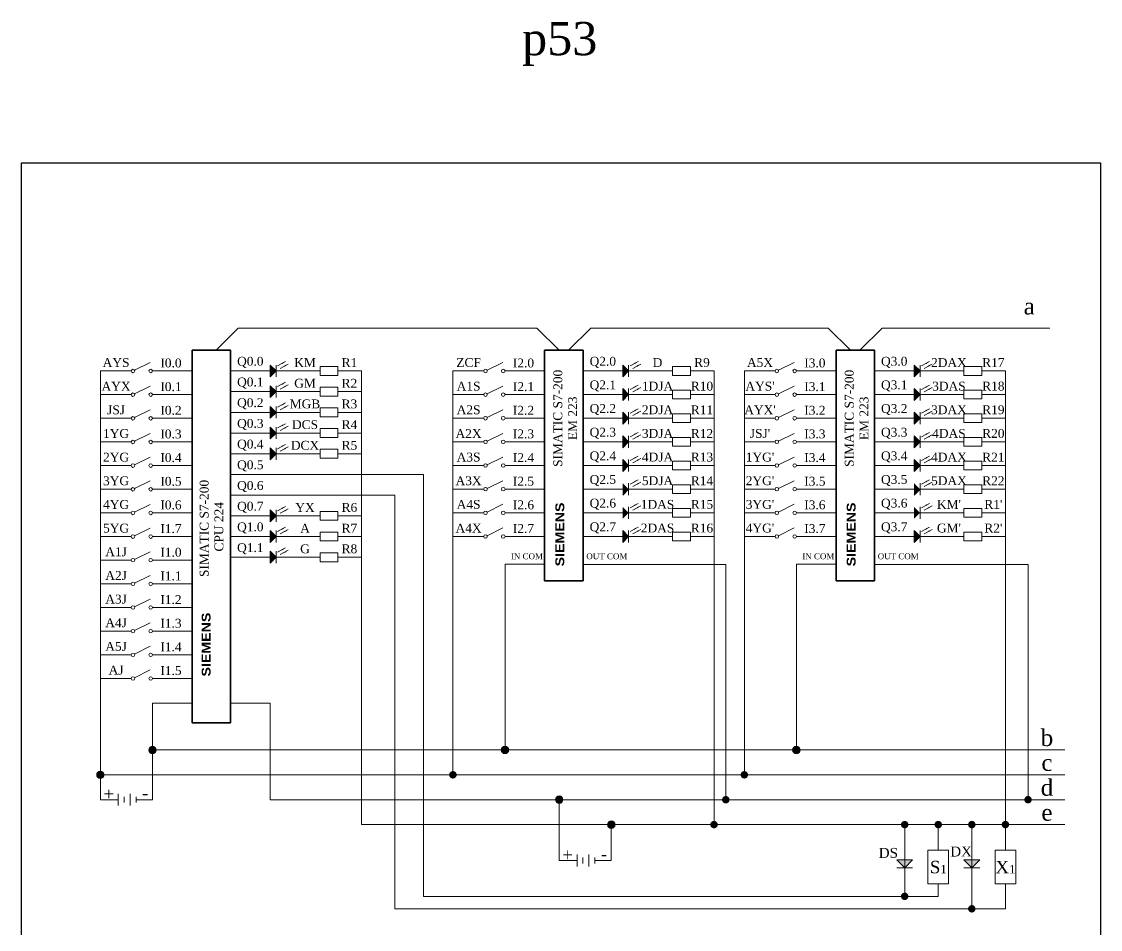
# Model space of a CAD drawing. Header units: millimetres. Extents: x -1398 to -410, y -1053 to -637.
# Drawn here: x -1398.2 to -1138.3, y -865 to -646.2 of the extents above; entities that cross this region are included whole.
import ezdxf

# ---------------------------------------------------------------- set-up
doc = ezdxf.new("R2010")
doc.units = ezdxf.units.MM
doc.header["$MEASUREMENT"] = 0
doc.layers.get('0').update_dxf_attribs({"lineweight": 90})
doc.layers.add('粗实线', color=7, linetype='Continuous', lineweight=35)
doc.layers.add('细实线', color=7, linetype='Continuous', lineweight=13)
doc.styles.get("Standard").update_dxf_attribs({"font": 'TIMES.TTF', "height": 3})
doc.dimstyles.new('ISO-25', dxfattribs={"dimtxt": 3, "dimasz": 1, "dimexe": 2, "dimexo": 0, "dimgap": 1.5, "dimtad": 1, "dimlfac": -1, "dimdsep": 46, "dimtxsty": 'Standard', "dimblk2": 'DOTSMALL', "dimsah": 1, "dimcen": 10, "dimclrd": 7, "dimclre": 7, "dimclrt": 7, "dimazin": 2, "dimtfac": 1, "dimtix": 1, "dimtmove": 1, "dimatfit": 3, "dimfxl": 0, "dimlwd": 9, "dimlwe": 9, "dimarcsym": 0})

# ---------------------------------------------------------------- blocks, each defined once
blk = doc.blocks.new('_DotSmall')
at = {"color": 0, "linetype": 'ByBlock', "const_width": 0.5}
blk.add_lwpolyline([(-0.0625, 0, 1), (0.0625, 0, 1)], format="xyb", close=True, dxfattribs=at)

msp = doc.modelspace()

# ---------------------------------------------------------------- hatches: boundary and pattern name
at = {"layer": '细实线'}
for points in [[(-1338.33, -731.85), (-1336.9, -730.42), (-1338.33, -729)], [(-1253.37, -731.85), (-1251.95, -730.42), (-1253.37, -729)], [(-1183.16, -731.85), (-1181.73, -730.42), (-1183.16, -729)], [(-1338.33, -736.84), (-1336.9, -735.41), (-1338.33, -733.99)], [(-1253.37, -737.53), (-1251.95, -736.11), (-1253.37, -734.68)], [(-1183.16, -737.53), (-1181.73, -736.11), (-1183.16, -734.68)], [(-1338.33, -741.83), (-1336.9, -740.4), (-1338.33, -738.98)], [(-1253.37, -743.23), (-1251.95, -741.81), (-1253.37, -740.38)], [(-1183.16, -743.23), (-1181.73, -741.81), (-1183.16, -740.38)], [(-1338.33, -746.82), (-1336.9, -745.39), (-1338.33, -743.97)], [(-1253.37, -748.93), (-1251.95, -747.51), (-1253.37, -746.08)], [(-1183.16, -748.93), (-1181.73, -747.51), (-1183.16, -746.08)], [(-1338.33, -751.81), (-1336.9, -750.38), (-1338.33, -748.96)], [(-1253.37, -754.63), (-1251.95, -753.21), (-1253.37, -751.78)], [(-1183.16, -754.63), (-1181.73, -753.21), (-1183.16, -751.78)], [(-1253.37, -760.33), (-1251.95, -758.91), (-1253.37, -757.48)], [(-1183.16, -760.33), (-1181.73, -758.91), (-1183.16, -757.48)], [(-1338.33, -766.78), (-1336.9, -765.35), (-1338.33, -763.92)], [(-1253.37, -766.03), (-1251.95, -764.61), (-1253.37, -763.18)], [(-1183.16, -766.03), (-1181.73, -764.61), (-1183.16, -763.18)], [(-1338.33, -771.77), (-1336.9, -770.34), (-1338.33, -768.91)], [(-1253.37, -771.75), (-1251.95, -770.32), (-1253.37, -768.9)], [(-1183.16, -771.75), (-1181.73, -770.32), (-1183.16, -768.9)], [(-1338.33, -776.76), (-1336.9, -775.33), (-1338.33, -773.9)], [(-1187.35, -848.29), (-1185.43, -850.21), (-1183.51, -848.29)], [(-1171.17, -848.29), (-1169.25, -850.21), (-1167.33, -848.29)]]:
    msp.add_hatch(color=7, dxfattribs=at).paths.add_polyline_path(points)
h = msp.add_hatch(color=7, dxfattribs=at)
h.paths.add_polyline_path([(-1366.7, -822.67), (-1366.7, -820.87, 0.414214), (-1367.6, -821.77, 0.414214)])
h.paths.add_polyline_path([(-1366.7, -821.77), (-1365.8, -821.77, 0.414214), (-1366.7, -820.87)])
h.paths.add_polyline_path([(-1366.7, -821.77), (-1366.7, -822.67, 0.414214), (-1365.8, -821.77)])
h = msp.add_hatch(color=7, dxfattribs=at)
h.paths.add_polyline_path([(-1281.74, -820.87, 0.414214), (-1282.64, -821.77, 0.414214), (-1281.74, -822.67)])
h.paths.add_polyline_path([(-1281.74, -820.87), (-1281.74, -821.77), (-1280.84, -821.77, 0.414214)])
h.paths.add_polyline_path([(-1280.84, -821.77), (-1281.74, -821.77), (-1281.74, -822.67, 0.414214)])
h = msp.add_hatch(color=7, dxfattribs=at)
h.paths.add_polyline_path([(-1211.53, -820.87, 0.414214), (-1212.43, -821.77, 0.414214), (-1211.53, -822.67)])
h.paths.add_polyline_path([(-1211.53, -820.87), (-1211.53, -821.77), (-1210.63, -821.77, 0.414214)])
h.paths.add_polyline_path([(-1210.63, -821.77), (-1211.53, -821.77), (-1211.53, -822.67, 0.414214)])
h = msp.add_hatch(color=7, dxfattribs=at)
h.paths.add_polyline_path([(-1379.24, -826.87, 0.414214), (-1380.14, -827.77, 0.414214), (-1379.24, -828.67)])
h.paths.add_polyline_path([(-1379.24, -826.87), (-1379.24, -827.77), (-1378.34, -827.77, 0.414214)])
h.paths.add_polyline_path([(-1378.34, -827.77), (-1379.24, -827.77), (-1379.24, -828.67, 0.414214)])
h = msp.add_hatch(color=7, dxfattribs=at)
h.paths.add_polyline_path([(-1294.29, -826.87, 0.414214), (-1295.19, -827.77, 0.414214), (-1294.29, -828.67)])
h.paths.add_polyline_path([(-1294.29, -826.87), (-1294.29, -827.77), (-1293.39, -827.77, 0.414214)])
h.paths.add_polyline_path([(-1293.39, -827.77), (-1294.29, -827.77), (-1294.29, -828.67, 0.414214)])
h = msp.add_hatch(color=7, dxfattribs=at)
h.paths.add_polyline_path([(-1224.07, -826.87, 0.414214), (-1224.97, -827.77, 0.414214), (-1224.07, -828.67)])
h.paths.add_polyline_path([(-1224.07, -826.87), (-1224.07, -827.77), (-1223.17, -827.77, 0.414214)])
h.paths.add_polyline_path([(-1223.17, -827.77), (-1224.07, -827.77), (-1224.07, -828.67, 0.414214)])
h = msp.add_hatch(color=7, dxfattribs=at)
h.paths.add_polyline_path([(-1268.68, -832.87, 0.414214), (-1269.58, -833.77, 0.414214), (-1268.68, -834.67)])
h.paths.add_polyline_path([(-1268.68, -832.87), (-1268.68, -833.77), (-1267.78, -833.77, 0.414214)])
h.paths.add_polyline_path([(-1267.78, -833.77), (-1268.68, -833.77), (-1268.68, -834.67, 0.414214)])
h = msp.add_hatch(color=7, dxfattribs=at)
h.paths.add_polyline_path([(-1228.54, -832.87, 0.414214), (-1229.44, -833.77, 0.414214), (-1228.54, -834.67)])
h.paths.add_polyline_path([(-1228.54, -832.87), (-1228.54, -833.77), (-1227.64, -833.77, 0.414214)])
h.paths.add_polyline_path([(-1227.64, -833.77), (-1228.54, -833.77), (-1228.54, -834.67, 0.414214)])
h = msp.add_hatch(color=7, dxfattribs=at)
h.paths.add_polyline_path([(-1155.7, -832.87, 0.414214), (-1156.6, -833.77, 0.414214), (-1155.7, -834.67)])
h.paths.add_polyline_path([(-1155.7, -832.87), (-1155.7, -833.77), (-1154.8, -833.77, 0.414214)])
h.paths.add_polyline_path([(-1154.8, -833.77), (-1155.7, -833.77), (-1155.7, -834.67, 0.414214)])
h = msp.add_hatch(color=7, dxfattribs=at)
h.paths.add_polyline_path([(-1256.14, -838.87, 0.414214), (-1257.04, -839.77, 0.414214), (-1256.14, -840.67)])
h.paths.add_polyline_path([(-1256.14, -838.87), (-1256.14, -839.77), (-1255.24, -839.77, 0.414214)])
h.paths.add_polyline_path([(-1255.24, -839.77), (-1256.14, -839.77), (-1256.14, -840.67, 0.414214)])
h = msp.add_hatch(color=7, dxfattribs=at)
h.paths.add_polyline_path([(-1231.38, -838.87, 0.414214), (-1232.28, -839.77, 0.414214), (-1231.38, -840.67)])
h.paths.add_polyline_path([(-1231.38, -838.87), (-1231.38, -839.77), (-1230.48, -839.77, 0.414214)])
h.paths.add_polyline_path([(-1230.48, -839.77), (-1231.38, -839.77), (-1231.38, -840.67, 0.414214)])
h = msp.add_hatch(color=7, dxfattribs=at)
h.paths.add_polyline_path([(-1185.43, -838.87, 0.414214), (-1186.33, -839.77, 0.414214), (-1185.43, -840.67)])
h.paths.add_polyline_path([(-1185.43, -838.87), (-1185.43, -839.77), (-1184.53, -839.77, 0.414214)])
h.paths.add_polyline_path([(-1184.53, -839.77), (-1185.43, -839.77), (-1185.43, -840.67, 0.414214)])
h = msp.add_hatch(color=7, dxfattribs=at)
h.paths.add_polyline_path([(-1177.34, -838.87, 0.414214), (-1178.24, -839.77, 0.414214), (-1177.34, -840.67)])
h.paths.add_polyline_path([(-1177.34, -838.87), (-1177.34, -839.77), (-1176.44, -839.77, 0.414214)])
h.paths.add_polyline_path([(-1176.44, -839.77), (-1177.34, -839.77), (-1177.34, -840.67, 0.414214)])
h = msp.add_hatch(color=7, dxfattribs=at)
h.paths.add_polyline_path([(-1169.25, -838.87, 0.414214), (-1170.15, -839.77, 0.414214), (-1169.25, -840.67)])
h.paths.add_polyline_path([(-1169.25, -838.87), (-1169.25, -839.77), (-1168.35, -839.77, 0.414214)])
h.paths.add_polyline_path([(-1168.35, -839.77), (-1169.25, -839.77), (-1169.25, -840.67, 0.414214)])
h = msp.add_hatch(color=7, dxfattribs=at)
h.paths.add_polyline_path([(-1161.16, -838.87, 0.414214), (-1162.06, -839.77, 0.414214), (-1161.16, -840.67)])
h.paths.add_polyline_path([(-1161.16, -838.87), (-1161.16, -839.77), (-1160.26, -839.77, 0.414214)])
h.paths.add_polyline_path([(-1160.26, -839.77), (-1161.16, -839.77), (-1161.16, -840.67, 0.414214)])
h = msp.add_hatch(color=7, dxfattribs=at)
h.paths.add_polyline_path([(-1185.43, -856.17, 0.414214), (-1186.33, -857.07, 0.414214), (-1185.43, -857.97)])
h.paths.add_polyline_path([(-1185.43, -856.17), (-1185.43, -857.07), (-1184.53, -857.07, 0.414214)])
h.paths.add_polyline_path([(-1184.53, -857.07), (-1185.43, -857.07), (-1185.43, -857.97, 0.414214)])
h = msp.add_hatch(color=7, dxfattribs=at)
h.paths.add_polyline_path([(-1169.25, -859.17, 0.414214), (-1170.15, -860.07, 0.414214), (-1169.25, -860.97)])
h.paths.add_polyline_path([(-1169.25, -859.17), (-1169.25, -860.07), (-1168.35, -860.07, 0.414214)])
h.paths.add_polyline_path([(-1168.35, -860.07), (-1169.25, -860.07), (-1169.25, -860.97, 0.414214)])

# ---------------------------------------------------------------- linework, layer by layer
at = {"layer": 'Defpoints'}
for p, q in [((-1398.24, -1053.34), (-1398.24, -680.24)), ((-1138.26, -691.82), (-1138.26, -691.82))]:
    msp.add_line(p, q, dxfattribs=at)
at = {"layer": 'Defpoints', "color": 0}
for p, q in [((-1398.24, -680.24), (-1138.26, -680.24)), ((-1138.26, -680.24), (-1138.26, -1053.34))]:
    msp.add_line(p, q, dxfattribs=at)
at = {"layer": '粗实线', "color": 7}
for p, q in [((-1357.15, -725.43), (-1357.15, -815.25)), ((-1357.15, -725.43), (-1347.88, -725.43)), ((-1347.88, -725.43), (-1347.88, -815.25)), ((-1272.19, -725.43), (-1272.19, -781.01)), ((-1272.19, -725.43), (-1262.93, -725.43)), ((-1262.93, -725.43), (-1262.93, -781.01)), ((-1201.98, -725.43), (-1201.98, -781.01)), ((-1201.98, -725.43), (-1192.71, -725.43)), ((-1192.71, -725.43), (-1192.71, -781.01)), ((-1272.19, -781.01), (-1262.93, -781.01)), ((-1201.98, -781.01), (-1192.71, -781.01)), ((-1357.15, -815.25), (-1347.88, -815.25))]:
    msp.add_line(p, q, dxfattribs=at)
at = {"layer": '细实线', "color": 7}
for p, q in [((-1351.38, -725.43), (-1346.02, -720.08)), ((-1346.02, -720.08), (-1274.05, -720.08)), ((-1268.69, -725.43), (-1274.05, -720.08)), ((-1266.43, -725.43), (-1261.07, -720.08)), ((-1261.07, -720.08), (-1203.84, -720.08)), ((-1198.48, -725.43), (-1203.84, -720.08)), ((-1196.21, -725.43), (-1190.85, -720.08)), ((-1190.85, -720.08), (-1150.47, -720.08)), ((-1379.24, -730.42), (-1379.24, -833.77)), ((-1379.24, -730.42), (-1371.83, -730.42)), ((-1371.02, -730.23), (-1367.22, -728.37)), ((-1366.7, -730.42), (-1357.15, -730.42)), ((-1338.33, -730.42), (-1347.88, -730.42)), ((-1338.33, -731.85), (-1338.33, -729)), ((-1338.33, -729), (-1336.9, -730.42)), ((-1338.33, -731.85), (-1336.9, -730.42)), ((-1336.9, -731.85), (-1336.9, -729)), ((-1336.9, -730.42), (-1326.31, -730.42)), ((-1326.31, -731.49), (-1326.31, -729.35)), ((-1326.31, -729.35), (-1322.03, -729.35)), ((-1322.03, -731.49), (-1322.03, -729.35)), ((-1322.03, -730.42), (-1316.33, -730.42)), ((-1316.33, -730.42), (-1316.33, -839.77)), ((-1294.29, -730.42), (-1294.29, -827.77)), ((-1294.29, -730.42), (-1286.88, -730.42)), ((-1286.06, -730.23), (-1282.26, -728.37)), ((-1281.74, -730.42), (-1272.19, -730.42)), ((-1253.37, -730.42), (-1262.93, -730.42)), ((-1253.37, -731.85), (-1253.37, -729)), ((-1253.37, -729), (-1251.95, -730.42)), ((-1253.37, -731.85), (-1251.95, -730.42)), ((-1251.95, -731.85), (-1251.95, -729)), ((-1251.95, -730.42), (-1241.36, -730.42)), ((-1241.36, -731.49), (-1241.36, -729.35)), ((-1241.36, -729.35), (-1237.08, -729.35)), ((-1237.08, -731.49), (-1237.08, -729.35)), ((-1237.08, -730.42), (-1231.38, -730.42)), ((-1231.38, -730.42), (-1231.38, -777.06)), ((-1224.07, -730.42), (-1224.07, -827.77)), ((-1224.07, -730.42), (-1216.66, -730.42)), ((-1215.85, -730.23), (-1212.05, -728.37)), ((-1211.53, -730.42), (-1201.98, -730.42)), ((-1183.16, -730.42), (-1192.71, -730.42)), ((-1183.16, -731.85), (-1183.16, -729)), ((-1183.16, -729), (-1181.73, -730.42)), ((-1183.16, -731.85), (-1181.73, -730.42)), ((-1181.73, -731.85), (-1181.73, -729)), ((-1181.73, -730.42), (-1171.14, -730.42)), ((-1171.14, -731.49), (-1171.14, -729.35)), ((-1171.14, -729.35), (-1166.86, -729.35)), ((-1166.86, -731.49), (-1166.86, -729.35)), ((-1166.86, -730.42), (-1161.16, -730.42)), ((-1161.16, -730.42), (-1161.16, -777.06)), ((-1326.31, -731.49), (-1322.03, -731.49)), ((-1241.36, -731.49), (-1237.08, -731.49)), ((-1171.14, -731.49), (-1166.86, -731.49)), ((-1371.02, -735.94), (-1367.22, -734.08)), ((-1338.33, -735.41), (-1347.88, -735.41)), ((-1338.33, -736.84), (-1338.33, -733.99)), ((-1338.33, -733.99), (-1336.9, -735.41)), ((-1338.33, -736.84), (-1336.9, -735.41)), ((-1336.9, -736.84), (-1336.9, -733.99)), ((-1336.9, -735.41), (-1326.31, -735.41)), ((-1326.31, -736.48), (-1326.31, -734.34)), ((-1326.31, -734.34), (-1322.03, -734.34)), ((-1322.03, -736.48), (-1322.03, -734.34)), ((-1322.03, -735.41), (-1316.33, -735.41)), ((-1286.06, -735.93), (-1282.26, -734.07)), ((-1253.37, -737.53), (-1253.37, -734.68)), ((-1253.37, -734.68), (-1251.95, -736.11)), ((-1251.95, -737.53), (-1251.95, -734.68)), ((-1241.36, -737.18), (-1241.36, -735.04)), ((-1241.36, -735.04), (-1237.08, -735.04)), ((-1237.08, -737.18), (-1237.08, -735.04)), ((-1215.85, -735.93), (-1212.05, -734.07)), ((-1183.16, -734.68), (-1181.73, -736.11)), ((-1183.16, -737.53), (-1183.16, -734.68)), ((-1181.73, -737.53), (-1181.73, -734.68)), ((-1171.14, -737.18), (-1171.14, -735.04)), ((-1171.14, -735.04), (-1166.86, -735.04)), ((-1166.86, -737.18), (-1166.86, -735.04)), ((-1379.24, -736.13), (-1371.83, -736.13)), ((-1366.7, -736.13), (-1357.15, -736.13)), ((-1326.31, -736.48), (-1322.03, -736.48)), ((-1294.29, -736.12), (-1286.88, -736.12)), ((-1281.74, -736.12), (-1272.19, -736.12)), ((-1253.37, -736.12), (-1262.93, -736.12)), ((-1253.37, -737.53), (-1251.95, -736.11)), ((-1251.95, -736.11), (-1241.36, -736.11)), ((-1241.36, -737.18), (-1237.08, -737.18)), ((-1237.08, -736.11), (-1231.38, -736.11)), ((-1224.07, -736.12), (-1216.66, -736.12)), ((-1211.53, -736.12), (-1201.98, -736.12)), ((-1183.16, -736.12), (-1192.71, -736.12)), ((-1183.16, -737.53), (-1181.73, -736.11)), ((-1181.73, -736.11), (-1171.14, -736.11)), ((-1171.14, -737.18), (-1166.86, -737.18)), ((-1166.86, -736.11), (-1161.16, -736.11)), ((-1371.02, -741.64), (-1367.22, -739.78)), ((-1338.33, -740.4), (-1347.88, -740.4)), ((-1338.33, -741.83), (-1338.33, -738.98)), ((-1338.33, -738.98), (-1336.9, -740.4)), ((-1338.33, -741.83), (-1336.9, -740.4)), ((-1336.9, -741.83), (-1336.9, -738.98)), ((-1336.9, -740.4), (-1326.31, -740.4)), ((-1326.31, -741.47), (-1326.31, -739.33)), ((-1326.31, -739.33), (-1322.03, -739.33)), ((-1322.03, -741.47), (-1322.03, -739.33)), ((-1322.03, -740.4), (-1316.33, -740.4)), ((-1286.06, -741.63), (-1282.26, -739.77)), ((-1253.37, -743.23), (-1253.37, -740.38)), ((-1253.37, -740.38), (-1251.95, -741.81)), ((-1251.95, -743.23), (-1251.95, -740.38)), ((-1241.36, -742.88), (-1241.36, -740.74)), ((-1241.36, -740.74), (-1237.08, -740.74)), ((-1237.08, -742.88), (-1237.08, -740.74)), ((-1215.85, -741.63), (-1212.05, -739.77)), ((-1183.16, -740.38), (-1181.73, -741.81)), ((-1183.16, -743.23), (-1183.16, -740.38)), ((-1181.73, -743.23), (-1181.73, -740.38)), ((-1171.14, -740.74), (-1166.86, -740.74)), ((-1171.14, -742.88), (-1171.14, -740.74)), ((-1166.86, -742.88), (-1166.86, -740.74)), ((-1379.24, -741.83), (-1371.83, -741.83)), ((-1366.7, -741.83), (-1357.15, -741.83)), ((-1326.31, -741.47), (-1322.03, -741.47)), ((-1294.29, -741.82), (-1286.88, -741.82)), ((-1281.74, -741.82), (-1272.34, -741.82)), ((-1253.37, -741.82), (-1262.93, -741.82)), ((-1253.37, -743.23), (-1251.95, -741.81)), ((-1251.95, -741.81), (-1241.36, -741.81)), ((-1241.36, -742.88), (-1237.08, -742.88)), ((-1237.08, -741.81), (-1231.38, -741.81)), ((-1224.07, -741.82), (-1216.66, -741.82)), ((-1211.53, -741.82), (-1202.12, -741.82)), ((-1183.16, -741.82), (-1192.71, -741.82)), ((-1183.16, -743.23), (-1181.73, -741.81)), ((-1181.73, -741.81), (-1171.14, -741.81)), ((-1171.14, -742.88), (-1166.86, -742.88)), ((-1166.86, -741.81), (-1161.16, -741.81)), ((-1371.02, -747.34), (-1367.22, -745.48)), ((-1338.33, -745.39), (-1347.88, -745.39)), ((-1338.33, -746.82), (-1338.33, -743.97)), ((-1338.33, -743.97), (-1336.9, -745.39)), ((-1338.33, -746.82), (-1336.9, -745.39)), ((-1336.9, -746.82), (-1336.9, -743.97)), ((-1336.9, -745.39), (-1326.31, -745.39)), ((-1326.31, -746.46), (-1326.31, -744.32)), ((-1326.31, -744.32), (-1322.03, -744.32)), ((-1322.03, -746.46), (-1322.03, -744.32)), ((-1322.03, -745.39), (-1316.33, -745.39)), ((-1286.06, -747.33), (-1282.26, -745.47)), ((-1253.37, -748.93), (-1253.37, -746.08)), ((-1253.37, -746.08), (-1251.95, -747.51)), ((-1251.95, -748.93), (-1251.95, -746.08)), ((-1215.85, -747.33), (-1212.05, -745.47)), ((-1183.16, -746.08), (-1181.73, -747.51)), ((-1183.16, -748.93), (-1183.16, -746.08)), ((-1181.73, -748.93), (-1181.73, -746.08)), ((-1379.24, -747.53), (-1371.83, -747.53)), ((-1366.7, -747.53), (-1357.15, -747.53)), ((-1326.31, -746.46), (-1322.03, -746.46)), ((-1294.29, -747.52), (-1286.88, -747.52)), ((-1281.74, -747.52), (-1272.34, -747.52)), ((-1253.37, -747.52), (-1262.93, -747.52)), ((-1253.37, -748.93), (-1251.95, -747.51)), ((-1251.95, -747.51), (-1241.36, -747.51)), ((-1241.36, -748.58), (-1241.36, -746.44)), ((-1241.36, -746.44), (-1237.08, -746.44)), ((-1241.36, -748.58), (-1237.08, -748.58)), ((-1237.08, -748.58), (-1237.08, -746.44)), ((-1237.08, -747.51), (-1231.38, -747.51)), ((-1224.07, -747.52), (-1216.66, -747.52)), ((-1211.53, -747.52), (-1202.12, -747.52)), ((-1183.16, -747.52), (-1192.71, -747.52)), ((-1183.16, -748.93), (-1181.73, -747.51)), ((-1181.73, -747.51), (-1171.14, -747.51)), ((-1171.14, -746.44), (-1166.86, -746.44)), ((-1171.14, -748.58), (-1171.14, -746.44)), ((-1171.14, -748.58), (-1166.86, -748.58)), ((-1166.86, -748.58), (-1166.86, -746.44)), ((-1166.86, -747.51), (-1161.16, -747.51)), ((-1371.02, -753.04), (-1367.22, -751.18)), ((-1338.33, -750.38), (-1347.88, -750.38)), ((-1338.33, -751.81), (-1338.33, -748.96)), ((-1338.33, -748.96), (-1336.9, -750.38)), ((-1338.33, -751.81), (-1336.9, -750.38)), ((-1336.9, -751.81), (-1336.9, -748.96)), ((-1336.9, -750.38), (-1326.31, -750.38)), ((-1326.31, -751.45), (-1326.31, -749.31)), ((-1326.31, -749.31), (-1322.03, -749.31)), ((-1322.03, -751.45), (-1322.03, -749.31)), ((-1322.03, -750.38), (-1316.33, -750.38)), ((-1286.06, -753.03), (-1282.26, -751.17)), ((-1215.85, -753.03), (-1212.05, -751.17)), ((-1379.24, -753.23), (-1371.83, -753.23)), ((-1366.7, -753.23), (-1357.15, -753.23)), ((-1326.31, -751.45), (-1322.03, -751.45)), ((-1294.29, -753.22), (-1286.88, -753.22)), ((-1281.74, -753.22), (-1272.34, -753.22)), ((-1251.95, -753.22), (-1262.93, -753.22)), ((-1253.37, -754.63), (-1253.37, -751.78)), ((-1253.37, -751.78), (-1251.95, -753.21)), ((-1253.37, -754.63), (-1251.95, -753.21)), ((-1251.95, -754.63), (-1251.95, -751.78)), ((-1251.95, -753.21), (-1241.36, -753.21)), ((-1241.36, -754.28), (-1241.36, -752.14)), ((-1241.36, -752.14), (-1237.08, -752.14)), ((-1237.08, -754.28), (-1237.08, -752.14)), ((-1237.08, -753.21), (-1231.38, -753.21)), ((-1224.07, -753.22), (-1216.66, -753.22)), ((-1211.53, -753.22), (-1202.12, -753.22)), ((-1181.73, -753.22), (-1192.71, -753.22)), ((-1183.16, -751.78), (-1181.73, -753.21)), ((-1183.16, -754.63), (-1183.16, -751.78)), ((-1183.16, -754.63), (-1181.73, -753.21)), ((-1181.73, -754.63), (-1181.73, -751.78)), ((-1181.73, -753.21), (-1171.14, -753.21)), ((-1171.14, -752.14), (-1166.86, -752.14)), ((-1171.14, -754.28), (-1171.14, -752.14)), ((-1166.86, -754.28), (-1166.86, -752.14)), ((-1166.86, -753.21), (-1161.16, -753.21)), ((-1322.03, -755.37), (-1347.88, -755.37)), ((-1322.03, -755.37), (-1301.35, -755.37)), ((-1301.35, -755.37), (-1301.35, -857.07)), ((-1241.36, -754.28), (-1237.08, -754.28)), ((-1171.14, -754.28), (-1166.86, -754.28)), ((-1379.24, -758.94), (-1371.83, -758.94)), ((-1371.02, -758.75), (-1367.22, -756.89)), ((-1366.7, -758.94), (-1357.15, -758.94)), ((-1294.29, -758.92), (-1286.88, -758.92)), ((-1286.06, -758.73), (-1282.26, -756.87)), ((-1281.74, -758.92), (-1272.34, -758.92)), ((-1251.95, -758.92), (-1262.93, -758.92)), ((-1253.37, -760.33), (-1251.95, -758.91)), ((-1251.95, -760.33), (-1251.95, -757.48)), ((-1251.95, -758.91), (-1241.36, -758.91)), ((-1241.36, -757.84), (-1237.08, -757.84)), ((-1241.36, -757.84), (-1241.36, -759.98)), ((-1237.08, -757.84), (-1237.08, -759.98)), ((-1237.08, -758.91), (-1231.38, -758.91)), ((-1224.07, -758.92), (-1216.66, -758.92)), ((-1215.85, -758.73), (-1212.05, -756.87)), ((-1211.53, -758.92), (-1202.12, -758.92)), ((-1181.73, -758.92), (-1192.71, -758.92)), ((-1183.16, -760.33), (-1181.73, -758.91)), ((-1181.73, -760.33), (-1181.73, -757.48)), ((-1181.73, -758.91), (-1171.14, -758.91)), ((-1171.14, -757.84), (-1171.14, -759.98)), ((-1171.14, -757.84), (-1166.86, -757.84)), ((-1166.86, -757.84), (-1166.86, -759.98)), ((-1166.86, -758.91), (-1161.16, -758.91)), ((-1322.03, -760.36), (-1347.88, -760.36)), ((-1322.03, -760.36), (-1308.3, -760.36)), ((-1308.3, -760.36), (-1308.3, -860.07)), ((-1241.36, -759.98), (-1237.08, -759.98)), ((-1171.14, -759.98), (-1166.86, -759.98)), ((-1371.02, -764.45), (-1367.22, -762.59)), ((-1338.33, -766.78), (-1338.33, -763.92)), ((-1338.33, -763.92), (-1336.9, -765.35)), ((-1336.9, -766.78), (-1336.9, -763.92)), ((-1326.31, -766.42), (-1326.31, -764.28)), ((-1326.31, -764.28), (-1322.03, -764.28)), ((-1322.03, -766.42), (-1322.03, -764.28)), ((-1286.06, -764.43), (-1282.26, -762.57)), ((-1251.95, -766.03), (-1251.95, -763.18)), ((-1241.36, -763.54), (-1237.08, -763.54)), ((-1241.36, -763.54), (-1241.36, -765.68)), ((-1237.08, -763.54), (-1237.08, -765.68)), ((-1215.85, -764.43), (-1212.05, -762.57)), ((-1181.73, -766.03), (-1181.73, -763.18)), ((-1171.14, -763.54), (-1171.14, -765.68)), ((-1171.14, -763.54), (-1166.86, -763.54)), ((-1166.86, -763.54), (-1166.86, -765.68)), ((-1379.24, -764.64), (-1371.83, -764.64)), ((-1366.7, -764.64), (-1357.15, -764.64)), ((-1338.33, -765.35), (-1347.88, -765.35)), ((-1338.33, -766.78), (-1336.9, -765.35)), ((-1336.9, -765.35), (-1326.31, -765.35)), ((-1326.31, -766.42), (-1322.03, -766.42)), ((-1322.03, -765.35), (-1316.33, -765.35)), ((-1294.29, -764.62), (-1286.88, -764.62)), ((-1281.74, -764.62), (-1272.34, -764.62)), ((-1253.37, -764.62), (-1262.93, -764.62)), ((-1251.95, -764.61), (-1241.36, -764.61)), ((-1241.36, -765.68), (-1237.08, -765.68)), ((-1237.08, -764.61), (-1231.38, -764.61)), ((-1224.07, -764.62), (-1216.66, -764.62)), ((-1211.53, -764.62), (-1202.12, -764.62)), ((-1183.16, -764.62), (-1192.71, -764.62)), ((-1181.73, -764.61), (-1171.14, -764.61)), ((-1171.14, -765.68), (-1166.86, -765.68)), ((-1166.86, -764.61), (-1161.16, -764.61)), ((-1371.02, -770.15), (-1367.22, -768.29)), ((-1338.33, -771.77), (-1338.33, -768.91)), ((-1338.33, -768.91), (-1336.9, -770.34)), ((-1336.9, -771.77), (-1336.9, -768.91)), ((-1326.31, -771.41), (-1326.31, -769.27)), ((-1326.31, -769.27), (-1322.03, -769.27)), ((-1322.03, -771.41), (-1322.03, -769.27)), ((-1286.06, -770.13), (-1282.26, -768.27)), ((-1253.37, -771.75), (-1253.37, -768.9)), ((-1253.37, -768.9), (-1251.95, -770.32)), ((-1251.95, -771.75), (-1251.95, -768.9)), ((-1241.36, -771.39), (-1241.36, -769.25)), ((-1241.36, -769.25), (-1237.08, -769.25)), ((-1237.08, -771.39), (-1237.08, -769.25)), ((-1215.85, -770.13), (-1212.05, -768.27)), ((-1183.16, -771.75), (-1183.16, -768.9)), ((-1183.16, -768.9), (-1181.73, -770.32)), ((-1181.73, -771.75), (-1181.73, -768.9)), ((-1171.14, -771.39), (-1171.14, -769.25)), ((-1171.14, -769.25), (-1166.86, -769.25)), ((-1166.86, -771.39), (-1166.86, -769.25)), ((-1379.24, -770.34), (-1371.83, -770.34)), ((-1366.7, -770.34), (-1357.15, -770.34)), ((-1338.33, -770.34), (-1347.88, -770.34)), ((-1338.33, -771.77), (-1336.9, -770.34)), ((-1336.9, -770.34), (-1326.31, -770.34)), ((-1326.31, -771.41), (-1322.03, -771.41)), ((-1322.03, -770.34), (-1316.33, -770.34)), ((-1294.29, -770.32), (-1286.88, -770.32)), ((-1281.74, -770.32), (-1272.34, -770.32)), ((-1253.37, -770.32), (-1262.93, -770.32)), ((-1253.37, -771.75), (-1251.95, -770.32)), ((-1251.95, -770.32), (-1241.36, -770.32)), ((-1241.36, -771.39), (-1237.08, -771.39)), ((-1237.08, -770.32), (-1231.38, -770.32)), ((-1224.07, -770.32), (-1216.66, -770.32)), ((-1211.53, -770.32), (-1202.12, -770.32)), ((-1183.16, -770.32), (-1192.71, -770.32)), ((-1183.16, -771.75), (-1181.73, -770.32)), ((-1181.73, -770.32), (-1171.14, -770.32)), ((-1171.14, -771.39), (-1166.86, -771.39)), ((-1166.86, -770.32), (-1161.16, -770.32)), ((-1371.02, -775.85), (-1367.22, -773.99)), ((-1338.33, -776.76), (-1338.33, -773.9)), ((-1338.33, -773.9), (-1336.9, -775.33)), ((-1336.9, -776.76), (-1336.9, -773.9)), ((-1326.31, -776.4), (-1326.31, -774.26)), ((-1326.31, -774.26), (-1322.03, -774.26)), ((-1322.03, -776.4), (-1322.03, -774.26)), ((-1379.24, -776.04), (-1371.83, -776.04)), ((-1366.7, -776.04), (-1357.15, -776.04)), ((-1338.33, -775.33), (-1347.88, -775.33)), ((-1338.33, -776.76), (-1336.9, -775.33)), ((-1336.9, -775.33), (-1326.31, -775.33)), ((-1326.31, -776.4), (-1322.03, -776.4)), ((-1322.03, -775.33), (-1316.33, -775.33)), ((-1281.74, -776.98), (-1272.19, -776.98)), ((-1281.74, -776.98), (-1281.74, -821.77)), ((-1228.54, -777.06), (-1262.93, -777.06)), ((-1231.38, -777.06), (-1231.38, -839.77)), ((-1228.54, -777.06), (-1228.54, -833.77)), ((-1211.53, -776.98), (-1201.98, -776.98)), ((-1211.53, -776.98), (-1211.53, -821.77)), ((-1155.7, -777.06), (-1192.71, -777.06)), ((-1161.16, -777.06), (-1161.16, -839.77)), ((-1155.7, -777.06), (-1155.7, -833.77)), ((-1371.02, -781.56), (-1367.22, -779.69)), ((-1379.24, -781.74), (-1371.83, -781.74)), ((-1366.7, -781.74), (-1357.15, -781.74)), ((-1379.24, -787.45), (-1371.83, -787.45)), ((-1371.02, -787.26), (-1367.22, -785.4)), ((-1366.7, -787.45), (-1357.15, -787.45)), ((-1371.02, -792.96), (-1367.22, -791.1)), ((-1379.24, -793.15), (-1371.83, -793.15)), ((-1366.7, -793.15), (-1357.15, -793.15)), ((-1371.02, -798.66), (-1367.22, -796.8)), ((-1379.24, -798.85), (-1371.83, -798.85)), ((-1366.7, -798.85), (-1357.15, -798.85)), ((-1371.02, -804.37), (-1367.22, -802.5)), ((-1379.24, -804.55), (-1371.83, -804.55)), ((-1366.7, -804.55), (-1357.15, -804.55)), ((-1366.7, -810.49), (-1357.15, -810.49)), ((-1366.7, -810.49), (-1366.7, -833.77)), ((-1347.88, -810.49), (-1338.33, -810.49)), ((-1338.33, -810.49), (-1338.33, -833.77)), ((-1366.7, -821.77), (-1146.87, -821.77)), ((-1379.24, -827.77), (-1146.87, -827.77)), ((-1379.24, -833.77), (-1374.94, -833.77)), ((-1374.94, -832.34), (-1374.94, -835.19)), ((-1373.51, -833.05), (-1373.51, -834.48)), ((-1372.09, -832.34), (-1372.09, -835.19)), ((-1370.66, -833.05), (-1370.66, -834.48)), ((-1370.66, -833.77), (-1366.7, -833.77)), ((-1338.33, -833.77), (-1146.87, -833.77)), ((-1268.68, -848.43), (-1268.68, -833.77)), ((-1316.33, -839.77), (-1146.87, -839.77)), ((-1256.14, -848.43), (-1256.14, -839.77)), ((-1185.43, -839.77), (-1185.43, -857.07)), ((-1177.34, -839.77), (-1177.34, -845.97)), ((-1169.25, -839.77), (-1169.25, -860.07)), ((-1161.16, -839.77), (-1161.16, -845.97)), ((-1264.38, -847.01), (-1264.38, -849.86)), ((-1261.53, -847.01), (-1261.53, -849.86)), ((-1179.84, -845.97), (-1174.84, -845.97)), ((-1179.84, -845.97), (-1179.84, -854.07)), ((-1174.84, -845.97), (-1174.84, -854.07)), ((-1163.66, -845.97), (-1163.66, -854.07)), ((-1163.66, -845.97), (-1158.66, -845.97)), ((-1158.66, -845.97), (-1158.66, -854.07)), ((-1268.68, -848.43), (-1264.38, -848.43)), ((-1262.95, -847.72), (-1262.95, -849.15)), ((-1260.1, -847.72), (-1260.1, -849.15)), ((-1260.1, -848.43), (-1256.14, -848.43)), ((-1187.35, -848.29), (-1185.43, -850.21)), ((-1187.35, -848.29), (-1183.51, -848.29)), ((-1183.51, -848.29), (-1185.43, -850.21)), ((-1171.17, -848.29), (-1169.25, -850.21)), ((-1171.17, -848.29), (-1167.33, -848.29)), ((-1167.33, -848.29), (-1169.25, -850.21)), ((-1187.35, -850.21), (-1183.51, -850.21)), ((-1171.17, -850.21), (-1167.33, -850.21)), ((-1179.84, -854.07), (-1174.84, -854.07)), ((-1177.34, -854.07), (-1177.34, -857.07)), ((-1163.66, -854.07), (-1158.66, -854.07)), ((-1161.16, -854.07), (-1161.16, -860.07)), ((-1177.34, -857.07), (-1301.35, -857.07)), ((-1161.16, -860.07), (-1308.3, -860.07))]:
    msp.add_line(p, q, dxfattribs=at)
for centre, radius in [((-1371.4, -730.42), 0.428), ((-1367.13, -730.42), 0.428), ((-1286.45, -730.42), 0.428), ((-1282.17, -730.42), 0.428), ((-1216.23, -730.42), 0.428), ((-1211.96, -730.42), 0.428), ((-1371.4, -736.13), 0.428), ((-1367.13, -736.13), 0.428), ((-1286.45, -736.12), 0.428), ((-1282.17, -736.12), 0.428), ((-1216.23, -736.12), 0.428), ((-1211.96, -736.12), 0.428), ((-1371.4, -741.83), 0.428), ((-1367.13, -741.83), 0.428), ((-1286.45, -741.82), 0.428), ((-1282.17, -741.82), 0.428), ((-1216.23, -741.82), 0.428), ((-1211.96, -741.82), 0.428), ((-1371.4, -747.53), 0.428), ((-1367.13, -747.53), 0.428), ((-1286.45, -747.52), 0.428), ((-1282.17, -747.52), 0.428), ((-1216.23, -747.52), 0.428), ((-1211.96, -747.52), 0.428), ((-1371.4, -753.23), 0.428), ((-1367.13, -753.23), 0.428), ((-1286.45, -753.22), 0.428), ((-1282.17, -753.22), 0.428), ((-1216.23, -753.22), 0.428), ((-1211.96, -753.22), 0.428), ((-1371.4, -758.94), 0.428), ((-1367.13, -758.94), 0.428), ((-1286.45, -758.92), 0.428), ((-1282.17, -758.92), 0.428), ((-1216.23, -758.92), 0.428), ((-1211.96, -758.92), 0.428), ((-1371.4, -764.64), 0.428), ((-1367.13, -764.64), 0.428), ((-1286.45, -764.62), 0.428), ((-1282.17, -764.62), 0.428), ((-1216.23, -764.62), 0.428), ((-1211.96, -764.62), 0.428), ((-1371.4, -770.34), 0.428), ((-1367.13, -770.34), 0.428), ((-1286.45, -770.32), 0.428), ((-1282.17, -770.32), 0.428), ((-1216.23, -770.32), 0.428), ((-1211.96, -770.32), 0.428), ((-1371.4, -776.04), 0.428), ((-1367.13, -776.04), 0.428), ((-1371.4, -781.74), 0.428), ((-1367.13, -781.74), 0.428), ((-1371.4, -787.45), 0.428), ((-1367.13, -787.45), 0.428), ((-1371.4, -793.15), 0.428), ((-1367.13, -793.15), 0.428), ((-1371.4, -798.85), 0.428), ((-1367.13, -798.85), 0.428), ((-1371.4, -804.55), 0.428), ((-1367.13, -804.55), 0.428), ((-1366.7, -821.77), 0.9), ((-1281.74, -821.77), 0.9), ((-1211.53, -821.77), 0.9), ((-1379.24, -827.77), 0.9), ((-1268.68, -833.77), 0.9), ((-1256.14, -839.77), 0.9)]:
    msp.add_circle(centre, radius, dxfattribs=at)

# ---------------------------------------------------------------- texts
at = {"layer": '粗实线', "color": 7, "char_height": 3, "attachment_point": 5}
for s, insert, width in [('+', (-1377.21, -832.4), 3.1763), ('-', (-1368.45, -832.15), 3.0367), ('+', (-1266.65, -847.06), 3.1763), ('\\pt3;-', (-1257.89, -846.82), 3.0367)]:
    msp.add_mtext(s, dxfattribs=dict(at, insert=insert, width=width))
at = {"layer": '细实线', "color": 7}
for s, insert, char_height, width, attachment_point in [('{\\H2.667x;p53}', (-1268.56, -651.6), 3, 108.7826, 5), ('a', (-1155.41, -714.84), 4, 9.8776, 5), ('AYS', (-1375.47, -728.4), 2.138, 7.5384, 5), ('I0.0', (-1362.24, -728.52), 2.138, 9.5219, 5), ('Q0.0', (-1343.12, -728.35), 2.138, 9.5219, 5), ('KM', (-1329.94, -728.4), 2.138, 7.0735, 5), ('R1', (-1319.23, -728.4), 2.138, 5.6588, 5), ('ZCF', (-1290.52, -728.4), 2.138, 7.5384, 5), ('I2.0', (-1277.29, -728.52), 2.138, 9.5219, 5), ('Q2.0', (-1258.17, -728.35), 2.138, 9.5219, 5), ('D', (-1244.99, -728.4), 2.14, 7.0735, 5), ('R9', (-1234.28, -728.4), 2.138, 5.6588, 5), ('A5X', (-1220.3, -728.4), 2.138, 7.5384, 5), ('I3.0', (-1207.07, -728.52), 2.138, 9.5219, 5), ('Q3.0', (-1187.95, -728.35), 2.138, 9.5219, 5), ('2DAX', (-1174.77, -728.4), 2.138, 7.0735, 5), ('R17', (-1164.06, -728.4), 2.138, 5.6588, 5), ('AYX', (-1375.47, -734.11), 2.138, 7.5384, 5), ('I0.1', (-1362.24, -734.23), 2.138, 9.5219, 5), ('Q0.1', (-1343.12, -733.34), 2.138, 9.5219, 5), ('GM', (-1329.94, -733.39), 2.138, 7.0735, 5), ('R2', (-1319.23, -733.39), 2.138, 5.6588, 5), ('A1S', (-1290.52, -734.1), 2.138, 7.5384, 5), ('I2.1', (-1277.29, -734.22), 2.138, 9.5219, 5), ('Q2.1', (-1258.17, -734.04), 2.138, 9.5219, 5), ('1DJA', (-1244.99, -734.09), 2.138, 7.0735, 5), ('R10', (-1234.28, -734.09), 2.138, 5.6588, 5), ("AYS'", (-1220.3, -734.1), 2.138, 7.5384, 5), ('I3.1', (-1207.07, -734.22), 2.138, 9.5219, 5), ('Q3.1', (-1187.95, -734.04), 2.138, 9.5219, 5), ('3DAS', (-1174.77, -734.09), 2.138, 7.0735, 5), ('R18', (-1164.06, -734.09), 2.138, 5.6588, 5), ('Q0.2', (-1343.12, -738.33), 2.138, 9.5219, 5), ('MGB', (-1329.94, -738.38), 2.138, 7.0735, 5), ('R3', (-1319.23, -738.38), 2.138, 5.6588, 5), ('JSJ', (-1375.47, -739.81), 2.138, 7.5384, 5), ('I0.2', (-1362.24, -739.93), 2.138, 9.5219, 5), ('A2S', (-1290.52, -739.8), 2.138, 7.5384, 5), ('I2.2', (-1277.29, -739.92), 2.138, 9.5219, 5), ('Q2.2', (-1258.17, -739.74), 2.138, 9.5219, 5), ('2DJA', (-1244.99, -739.79), 2.138, 7.0735, 5), ('R11', (-1234.28, -739.79), 2.138, 5.6588, 5), ("AYX'", (-1220.3, -739.8), 2.138, 7.5384, 5), ('I3.2', (-1207.07, -739.92), 2.138, 9.5219, 5), ('Q3.2', (-1187.95, -739.74), 2.138, 9.5219, 5), ('3DAX', (-1174.77, -739.79), 2.138, 7.0735, 5), ('R19', (-1164.06, -739.79), 2.138, 5.6588, 5), ('Q0.3', (-1343.12, -743.32), 2.138, 9.5219, 5), ('DCS', (-1329.94, -743.37), 2.138, 7.0735, 5), ('R4', (-1319.23, -743.37), 2.138, 5.6588, 5), ('1YG', (-1375.47, -745.51), 2.138, 7.5384, 5), ('I0.3', (-1362.24, -745.63), 2.138, 9.5219, 5), ('A2X', (-1290.52, -745.5), 2.138, 7.5384, 5), ('I2.3', (-1277.29, -745.62), 2.138, 9.5219, 5), ('Q2.3', (-1258.17, -745.44), 2.138, 9.5219, 5), ('3DJA', (-1244.99, -745.49), 2.138, 7.0735, 5), ('R12', (-1234.28, -745.49), 2.138, 5.6588, 5), ("JSJ'", (-1220.3, -745.5), 2.138, 7.5384, 5), ('I3.3', (-1207.07, -745.62), 2.138, 9.5219, 5), ('Q3.3', (-1187.95, -745.44), 2.138, 9.5219, 5), ('4DAS', (-1174.77, -745.49), 2.138, 7.0735, 5), ('R20', (-1164.06, -745.49), 2.138, 5.6588, 5), ('Q0.4', (-1343.12, -748.31), 2.138, 9.5219, 5), ('DCX', (-1329.94, -748.36), 2.138, 7.0735, 5), ('R5', (-1319.23, -748.36), 2.138, 5.6588, 5), ('2YG', (-1375.47, -751.21), 2.138, 7.5384, 5), ('I0.4', (-1362.24, -751.33), 2.138, 9.5219, 5), ('A3S', (-1290.52, -751.2), 2.138, 7.5384, 5), ('I2.4', (-1277.29, -751.32), 2.138, 9.5219, 5), ('Q2.4', (-1258.17, -751.14), 2.138, 9.5219, 5), ('4DJA', (-1244.99, -751.19), 2.138, 7.0735, 5), ('R13', (-1234.28, -751.19), 2.138, 5.6588, 5), ("1YG'", (-1220.3, -751.2), 2.138, 7.5384, 5), ('I3.4', (-1207.07, -751.32), 2.138, 9.5219, 5), ('Q3.4', (-1187.95, -751.14), 2.138, 9.5219, 5), ('4DAX', (-1174.77, -751.19), 2.138, 7.0735, 5), ('R21', (-1164.06, -751.19), 2.138, 5.6588, 5), ('Q0.5', (-1343.12, -753.3), 2.138, 9.5219, 5), ('3YG', (-1375.47, -756.92), 2.138, 7.5384, 5), ('I0.5', (-1362.24, -757.04), 2.138, 9.5219, 5), ('A3X', (-1290.52, -756.9), 2.138, 7.5384, 5), ('I2.5', (-1277.29, -757.02), 2.138, 9.5219, 5), ('Q2.5', (-1258.17, -756.84), 2.138, 9.5219, 5), ('5DJA', (-1244.99, -756.89), 2.138, 7.0735, 5), ('R14', (-1234.28, -756.89), 2.138, 5.6588, 5), ("2YG'", (-1220.3, -756.9), 2.138, 7.5384, 5), ('I3.5', (-1207.07, -757.02), 2.138, 9.5219, 5), ('Q3.5', (-1187.95, -756.84), 2.138, 9.5219, 5), ('5DAX', (-1174.77, -756.89), 2.138, 7.0735, 5), ('R22', (-1164.06, -756.89), 2.138, 5.6588, 5), ('Q0.6', (-1343.12, -758.29), 2.138, 9.5219, 5), ('4YG', (-1375.47, -762.62), 2.138, 7.5384, 5), ('I0.6', (-1362.24, -762.74), 2.138, 9.5219, 5), ('A4S', (-1290.52, -762.6), 2.138, 7.5384, 5), ('I2.6', (-1277.29, -762.72), 2.138, 9.5219, 5), ('Q2.6', (-1258.17, -762.54), 2.138, 9.5219, 5), ('1DAS', (-1244.99, -762.59), 2.138, 7.0735, 5), ('R15', (-1234.28, -762.59), 2.138, 5.6588, 5), ("3YG'", (-1220.3, -762.6), 2.138, 7.5384, 5), ('I3.6', (-1207.07, -762.72), 2.138, 9.5219, 5), ('Q3.6', (-1187.95, -762.54), 2.138, 9.5219, 5), ("KM'", (-1174.77, -762.59), 2.138, 7.0735, 5), ("R1'", (-1164.06, -762.59), 2.138, 5.6588, 5), ('Q0.7', (-1343.12, -763.28), 2.138, 9.5219, 5), ('YX', (-1329.94, -763.33), 2.138, 7.0735, 5), ('R6', (-1319.23, -763.33), 2.138, 5.6588, 5), ('Q1.0', (-1343.12, -768.27), 2.138, 9.5219, 5), ('Q2.7', (-1258.17, -768.25), 2.138, 9.5219, 5), ('Q3.7', (-1187.95, -768.25), 2.138, 9.5219, 5), ('5YG', (-1375.47, -768.32), 2.138, 7.5384, 5), ('I1.7', (-1362.24, -768.44), 2.138, 9.5219, 5), ('A', (-1329.94, -768.32), 2.14, 7.0735, 5), ('R7', (-1319.23, -768.32), 2.138, 5.6588, 5), ('A4X', (-1290.52, -768.3), 2.138, 7.5384, 5), ('I2.7', (-1277.29, -768.42), 2.138, 9.5219, 5), ('2DAS', (-1244.99, -768.3), 2.138, 7.0735, 5), ('R16', (-1234.28, -768.3), 2.138, 5.6588, 5), ("4YG'", (-1220.3, -768.3), 2.138, 7.5384, 5), ('I3.7', (-1207.07, -768.42), 2.138, 9.5219, 5), ("GM'", (-1174.77, -768.3), 2.138, 7.0735, 5), ("R2'", (-1164.06, -768.3), 2.138, 5.6588, 5), ('Q1.1', (-1343.12, -773.26), 2.138, 9.5219, 5), ('A1J', (-1375.47, -774.02), 2.138, 7.5384, 5), ('I1.0', (-1362.24, -774.14), 2.138, 9.5219, 5), ('G', (-1329.94, -773.31), 2.14, 7.0735, 5), ('R8', (-1319.23, -773.31), 2.138, 5.6588, 5), ('IN COM', (-1276.46, -775.1), 1.426, 10.684, 5), ('OUT COM', (-1257.21, -775.1), 1.426, 10.684, 5), ('IN COM', (-1206.25, -775.1), 1.426, 10.684, 5), ('OUT COM', (-1186.99, -775.1), 1.426, 10.684, 5), ('A2J', (-1375.47, -779.73), 2.138, 7.5384, 5), ('I1.1', (-1362.24, -779.85), 2.138, 9.5219, 5), ('A3J', (-1375.47, -785.43), 2.138, 7.5384, 5), ('I1.2', (-1362.24, -785.55), 2.138, 9.5219, 5), ('A4J', (-1375.47, -791.13), 2.138, 7.5384, 5), ('I1.3', (-1362.24, -791.25), 2.138, 9.5219, 5), ('A5J', (-1375.47, -796.83), 2.138, 7.5384, 5), ('I1.4', (-1362.24, -796.95), 2.138, 9.5219, 5), ('AJ', (-1375.47, -802.54), 2.138, 7.5384, 5), ('I1.5', (-1362.24, -802.66), 2.138, 9.5219, 5), ('b', (-1151.14, -818.86), 4, 6.47, 5), ('c', (-1151.14, -824.86), 4, 6.47, 5), ('d', (-1151.14, -830.86), 4, 6.47, 5), ('e', (-1151.14, -836.86), 4, 6.47, 5), ('DS', (-1189.36, -846.61), 2.4, 3.3121, 5), ('DX', (-1174.46, -845.06), 2.4, 3.3121, 1), ('S{\\H0.6667x;1}', (-1177.34, -850.02), 3, 5, 5), ('X{\\H0.6667x;1}', (-1161.16, -850.02), 3, 5, 5)]:
    msp.add_mtext(s, dxfattribs=dict(at, insert=insert, char_height=char_height, width=width, attachment_point=attachment_point))
at = {"layer": '细实线', "color": 7, "char_height": 2.1384, "rotation": 90}
for s, insert, width, attachment_point in [('SIMATIC S7-200\\PEM 223', (-1267.22, -741.84), 46.9268, 5), ('SIMATIC S7-200\\PEM 223', (-1197, -741.84), 46.9268, 5), ('SIMATIC S7-200\\P CPU 224', (-1352.45, -768.38), 46.9268, 5), ('{\\fArial Black|b0|i0|c0|p34;SIEMENS}', (-1269.61, -777.53), 5.8095, 1), ('{\\fArial Black|b0|i0|c0|p34;SIEMENS}', (-1199.4, -777.53), 5.8095, 1), ('{\\fArial Black|b0|i0|c0|p34;SIEMENS}', (-1354.84, -804.07), 5.8095, 1)]:
    msp.add_mtext(s, dxfattribs=dict(at, insert=insert, width=width, attachment_point=attachment_point))

# ---------------------------------------------------------------- leaders
at = {"layer": '细实线', "color": 7}
for points in [[(-1334.61, -728.16), (-1336.53, -729.2)], [(-1334.61, -728.16), (-1336.53, -729.2)], [(-1333.99, -728.75), (-1335.91, -729.79)], [(-1249.66, -728.16), (-1251.57, -729.2)], [(-1249.04, -728.75), (-1250.96, -729.79)], [(-1179.44, -728.16), (-1181.36, -729.2)], [(-1178.82, -728.75), (-1180.74, -729.79)], [(-1334.61, -733.15), (-1336.53, -734.19)], [(-1333.99, -733.74), (-1335.91, -734.78)], [(-1249.66, -733.84), (-1251.57, -734.88)], [(-1249.04, -734.43), (-1250.96, -735.48)], [(-1179.44, -733.84), (-1181.36, -734.88)], [(-1178.82, -734.43), (-1180.74, -735.48)], [(-1334.61, -738.14), (-1336.53, -739.18)], [(-1333.99, -738.73), (-1335.91, -739.77)], [(-1249.66, -739.54), (-1251.57, -740.58)], [(-1249.04, -740.13), (-1250.96, -741.18)], [(-1179.44, -739.54), (-1181.36, -740.58)], [(-1178.82, -740.13), (-1180.74, -741.18)], [(-1334.61, -743.13), (-1336.53, -744.17)], [(-1333.99, -743.72), (-1335.91, -744.76)], [(-1249.66, -745.24), (-1251.57, -746.28)], [(-1249.04, -745.83), (-1250.96, -746.88)], [(-1179.44, -745.24), (-1181.36, -746.28)], [(-1178.82, -745.83), (-1180.74, -746.88)], [(-1334.61, -748.12), (-1336.53, -749.16)], [(-1333.99, -748.71), (-1335.91, -749.75)], [(-1249.66, -750.94), (-1251.57, -751.98)], [(-1179.44, -750.94), (-1181.36, -751.98)], [(-1249.04, -751.53), (-1250.96, -752.58)], [(-1178.82, -751.53), (-1180.74, -752.58)], [(-1249.66, -756.64), (-1251.57, -757.68)], [(-1249.04, -757.23), (-1250.96, -758.28)], [(-1179.44, -756.64), (-1181.36, -757.68)], [(-1178.82, -757.23), (-1180.74, -758.28)], [(-1334.61, -763.09), (-1336.53, -764.13)], [(-1333.99, -763.68), (-1335.91, -764.72)], [(-1249.66, -762.34), (-1251.57, -763.39)], [(-1249.04, -762.93), (-1250.96, -763.98)], [(-1179.44, -762.34), (-1181.36, -763.39)], [(-1178.82, -762.93), (-1180.74, -763.98)], [(-1334.61, -768.08), (-1336.53, -769.12)], [(-1333.99, -768.67), (-1335.91, -769.71)], [(-1249.66, -768.06), (-1251.57, -769.1)], [(-1249.04, -768.65), (-1250.96, -769.69)], [(-1179.44, -768.06), (-1181.36, -769.1)], [(-1178.82, -768.65), (-1180.74, -769.69)], [(-1334.61, -773.06), (-1336.53, -774.11)], [(-1333.99, -773.66), (-1335.91, -774.7)]]:
    msp.add_leader(points, dimstyle='ISO-25', override={"dimgap": 1.5, "dimtad": 0}, dxfattribs=at)

doc.saveas('drawing.dxf')
